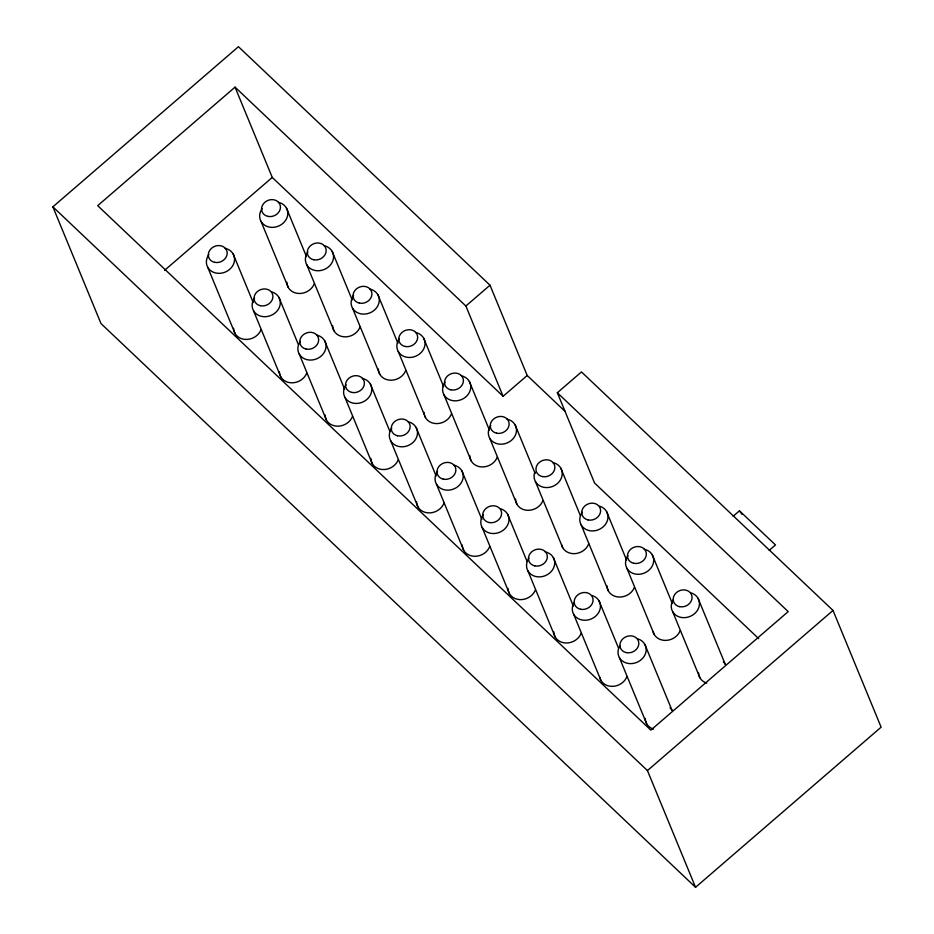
<?xml version="1.0" encoding="UTF-8"?>
<svg xmlns="http://www.w3.org/2000/svg" width="934" height="934" viewBox="0 0 934 934"><rect width="100%" height="100%" fill="white"/><g stroke="black" fill="none" stroke-linecap="round" stroke-linejoin="round"><path stroke-width="1.4" d="M758.7 638.646L594.573 483.03L557.353 392.747L581.473 371.93L833.011 610.439L881.124 727.166L695.55 887.3L100.989 323.561L52.876 206.834L238.45 46.7L490 285.209L527.208 375.491L565.058 411.38M527.208 375.491L503.099 396.296L465.879 306.013L235.041 87.142L97.696 205.667L650.846 730.131L788.191 611.607L557.353 392.747M164.571 270.346L272.261 177.425L235.041 87.142M465.879 306.013L490 285.209M733.178 516.233L739.471 510.805L775.489 544.954L769.196 550.383M695.55 887.3L647.437 770.573L833.011 610.439M272.261 177.425L503.099 396.296M52.876 206.834L647.437 770.573M739.471 510.805L741.993 514.342M698.06 598.332L725.309 664.424A14.372 12.375 -22.4 0 0 723.29 661.856M652.329 554.959L672.34 603.527M672.655 611.653L699.893 677.745M606.598 511.599L626.609 560.155M626.912 568.281L654.162 634.384M644.799 644.285L672.048 710.389A14.372 12.375 -22.4 0 0 670.028 707.82M560.855 468.238L580.318 515.451M581.182 524.92L608.419 591.012M599.068 600.924L618.53 648.138M619.382 657.606L646.632 723.71M515.124 424.865L535.135 473.433M535.439 481.559L562.688 547.651M553.325 557.563L573.348 606.119M573.651 614.245L600.901 680.337M469.382 381.504L489.404 430.072M489.708 438.186L516.946 504.29M507.594 514.19L527.056 561.404M527.92 570.884L555.158 636.976M423.651 338.143L443.662 386.699M443.977 394.825L471.215 460.917M461.863 470.829L481.874 519.386M482.178 527.512L509.427 593.615M377.92 294.782L397.931 343.338M398.234 351.464L425.484 417.556M416.12 427.468L436.143 476.025M436.447 484.151L463.684 550.243M332.177 251.409L352.2 299.977M352.503 308.092L379.741 374.195M370.389 384.096L389.852 431.31M390.704 440.79L417.953 506.882M286.446 208.048L306.457 256.605M306.761 264.731L334.01 330.834M324.647 340.735L344.669 389.303M344.973 397.417L372.211 463.521M261.03 221.37L288.267 287.462M278.916 297.374L298.378 344.588M299.242 354.056L326.48 420.16M233.185 254.013L253.196 302.569M253.499 310.695L280.749 376.787M207.768 267.334L235.006 333.426M443.954 503.146A14.372 12.375 -22.4 0 1 428.367 512.883A14.372 12.375 -22.4 0 1 416.564 501.686M653.531 729.092A14.372 12.375 -22.4 0 1 645.242 718.515M637.899 638.903A14.372 12.375 -22.4 0 1 644.764 655.283A14.372 12.375 -22.4 0 1 625.546 662.743A14.372 12.375 -22.4 0 1 619.814 645.919M706.793 683.128A14.372 12.375 -22.4 0 1 698.504 672.55M691.172 592.938A14.372 12.375 -22.4 0 1 698.025 609.33A14.372 12.375 -22.4 0 1 678.808 616.779A14.372 12.375 -22.4 0 1 673.075 599.955M261.018 329.69A14.372 12.375 -22.4 0 1 245.42 339.427A14.372 12.375 -22.4 0 1 233.617 328.231M225.141 248.327A14.372 12.375 -22.4 0 1 233.313 264.661A14.372 12.375 -22.4 0 1 213.559 272.319A14.372 12.375 -22.4 0 1 208.831 254.643M314.279 283.726A14.372 12.375 -22.4 0 1 298.693 293.474A14.372 12.375 -22.4 0 1 286.89 282.278M278.402 202.363A14.372 12.375 -22.4 0 1 286.575 218.696A14.372 12.375 -22.4 0 1 266.832 226.355A14.372 12.375 -22.4 0 1 262.104 208.691M626.901 676.601A14.372 12.375 -22.4 0 1 612.529 686.362A14.372 12.375 -22.4 0 1 599.745 677.313M592.168 595.542A14.372 12.375 -22.4 0 1 599.033 611.922A14.372 12.375 -22.4 0 1 579.804 619.37A14.372 12.375 -22.4 0 1 574.071 602.558M680.162 630.648A14.372 12.375 -22.4 0 1 665.79 640.397A14.372 12.375 -22.4 0 1 653.006 631.361M644.297 549.274A14.372 12.375 -22.4 0 1 652.469 565.619A14.372 12.375 -22.4 0 1 632.715 573.278A14.372 12.375 -22.4 0 1 627.987 555.602M581.17 633.24A14.372 12.375 -22.4 0 1 565.572 642.977A14.372 12.375 -22.4 0 1 553.769 631.781M545.293 551.877A14.372 12.375 -22.4 0 1 553.465 568.211A14.372 12.375 -22.4 0 1 533.711 575.869A14.372 12.375 -22.4 0 1 528.983 558.193M634.431 587.276A14.372 12.375 -22.4 0 1 618.833 597.024A14.372 12.375 -22.4 0 1 607.03 585.828M599.698 506.216A14.372 12.375 -22.4 0 1 606.364 522.947A14.372 12.375 -22.4 0 1 586.622 529.753A14.372 12.375 -22.4 0 1 582.244 512.241M535.427 589.879A14.372 12.375 -22.4 0 1 519.841 599.616A14.372 12.375 -22.4 0 1 508.038 588.42M500.694 508.808A14.372 12.375 -22.4 0 1 507.372 525.538A14.372 12.375 -22.4 0 1 487.63 532.357A14.372 12.375 -22.4 0 1 483.252 514.832M588.689 543.915A14.372 12.375 -22.4 0 1 574.328 553.675A14.372 12.375 -22.4 0 1 561.544 544.627M552.823 462.552A14.372 12.375 -22.4 0 1 561.451 477.823A14.372 12.375 -22.4 0 1 543.483 487.244A14.372 12.375 -22.4 0 1 534.855 471.974M489.696 546.518A14.372 12.375 -22.4 0 1 474.098 556.255A14.372 12.375 -22.4 0 1 462.295 545.059M453.819 465.144A14.372 12.375 -22.4 0 1 461.991 481.477A14.372 12.375 -22.4 0 1 442.237 489.136A14.372 12.375 -22.4 0 1 437.509 471.472M542.958 500.554A14.372 12.375 -22.4 0 1 527.371 510.291A14.372 12.375 -22.4 0 1 515.568 499.095M507.08 419.179A14.372 12.375 -22.4 0 1 515.253 435.524A14.372 12.375 -22.4 0 1 495.51 443.183A14.372 12.375 -22.4 0 1 490.782 425.507M306.749 373.051A14.372 12.375 -22.4 0 1 291.163 382.8A14.372 12.375 -22.4 0 1 279.359 371.604M272.016 291.992A14.372 12.375 -22.4 0 1 278.694 308.71A14.372 12.375 -22.4 0 1 258.952 315.529A14.372 12.375 -22.4 0 1 254.573 298.016M360.01 327.098A14.372 12.375 -22.4 0 1 344.424 336.835A14.372 12.375 -22.4 0 1 332.621 325.639M324.145 245.724A14.372 12.375 -22.4 0 1 332.317 262.069A14.372 12.375 -22.4 0 1 312.563 269.728A14.372 12.375 -22.4 0 1 307.835 252.052M352.492 416.424A14.372 12.375 -22.4 0 1 336.894 426.161A14.372 12.375 -22.4 0 1 325.09 414.965M316.614 335.049A14.372 12.375 -22.4 0 1 324.787 351.394A14.372 12.375 -22.4 0 1 305.033 359.041A14.372 12.375 -22.4 0 1 300.304 341.377M405.753 370.459A14.372 12.375 -22.4 0 1 390.155 380.196A14.372 12.375 -22.4 0 1 378.352 369M369.876 289.096A14.372 12.375 -22.4 0 1 378.048 305.43A14.372 12.375 -22.4 0 1 358.294 313.088A14.372 12.375 -22.4 0 1 353.566 295.413M398.223 459.785A14.372 12.375 -22.4 0 1 382.636 469.522A14.372 12.375 -22.4 0 1 370.833 458.325M362.345 378.422A14.372 12.375 -22.4 0 1 370.518 394.755A14.372 12.375 -22.4 0 1 350.775 402.414A14.372 12.375 -22.4 0 1 346.047 384.738M451.484 413.82A14.372 12.375 -22.4 0 1 437.731 423.557A14.372 12.375 -22.4 0 1 424.608 415.583M424.328 414.533A14.372 12.375 -22.4 0 1 424.094 412.373M415.618 332.457A14.372 12.375 -22.4 0 1 423.791 348.791A14.372 12.375 -22.4 0 1 404.037 356.449A14.372 12.375 -22.4 0 1 399.308 338.785M408.088 421.783A14.372 12.375 -22.4 0 1 416.26 438.116A14.372 12.375 -22.4 0 1 396.506 445.775A14.372 12.375 -22.4 0 1 391.778 428.099M497.227 457.193A14.372 12.375 -22.4 0 1 481.629 466.93A14.372 12.375 -22.4 0 1 469.825 455.734M461.349 375.818A14.372 12.375 -22.4 0 1 469.522 392.152A14.372 12.375 -22.4 0 1 449.768 399.81A14.372 12.375 -22.4 0 1 445.039 382.146M679.508 606.645A9.632 8.289 -22.4 0 0 691.919 595.939A9.632 8.289 -22.4 0 0 676.485 592.541A9.632 8.289 -22.4 0 0 679.508 606.645M626.235 652.609A9.632 8.289 -22.4 0 0 638.658 641.903A9.632 8.289 -22.4 0 0 623.211 638.506A9.632 8.289 -22.4 0 0 626.235 652.609M267.883 216.373A9.632 8.289 -22.4 0 0 280.293 205.667A9.632 8.289 -22.4 0 0 264.859 202.269A9.632 8.289 -22.4 0 0 267.883 216.373M214.622 262.326A9.632 8.289 -22.4 0 0 227.032 251.62A9.632 8.289 -22.4 0 0 211.598 248.222A9.632 8.289 -22.4 0 0 214.622 262.326M633.766 563.284A9.632 8.289 -22.4 0 0 646.176 552.578A9.632 8.289 -22.4 0 0 630.742 549.18A9.632 8.289 -22.4 0 0 633.766 563.284M580.504 609.248A9.632 8.289 -22.4 0 0 592.915 598.531A9.632 8.289 -22.4 0 0 577.481 595.145A9.632 8.289 -22.4 0 0 580.504 609.248M588.035 519.923A9.632 8.289 -22.4 0 0 600.445 509.217A9.632 8.289 -22.4 0 0 585.011 505.819A9.632 8.289 -22.4 0 0 588.035 519.923M534.773 565.876A9.632 8.289 -22.4 0 0 547.184 555.17A9.632 8.289 -22.4 0 0 531.75 551.772A9.632 8.289 -22.4 0 0 534.773 565.876M542.292 476.562A9.632 8.289 -22.4 0 0 554.703 465.844A9.632 8.289 -22.4 0 0 539.268 462.447A9.632 8.289 -22.4 0 0 542.292 476.562M489.031 522.515A9.632 8.289 -22.4 0 0 501.441 511.809A9.632 8.289 -22.4 0 0 486.007 508.411A9.632 8.289 -22.4 0 0 489.031 522.515M496.561 433.189A9.632 8.289 -22.4 0 0 508.972 422.483A9.632 8.289 -22.4 0 0 493.537 419.086A9.632 8.289 -22.4 0 0 496.561 433.189M443.3 479.154A9.632 8.289 -22.4 0 0 455.71 468.448A9.632 8.289 -22.4 0 0 440.276 465.05A9.632 8.289 -22.4 0 0 443.3 479.154M313.614 259.734A9.632 8.289 -22.4 0 0 326.024 249.028A9.632 8.289 -22.4 0 0 310.59 245.63A9.632 8.289 -22.4 0 0 313.614 259.734M260.353 305.698A9.632 8.289 -22.4 0 0 272.763 294.981A9.632 8.289 -22.4 0 0 257.329 291.595A9.632 8.289 -22.4 0 0 260.353 305.698M359.356 303.095A9.632 8.289 -22.4 0 0 371.767 292.389A9.632 8.289 -22.4 0 0 356.333 288.991A9.632 8.289 -22.4 0 0 359.356 303.095M306.095 349.059A9.632 8.289 -22.4 0 0 318.506 338.353A9.632 8.289 -22.4 0 0 303.071 334.956A9.632 8.289 -22.4 0 0 306.095 349.059M405.087 346.467A9.632 8.289 -22.4 0 0 417.498 335.75A9.632 8.289 -22.4 0 0 402.064 332.364A9.632 8.289 -22.4 0 0 405.087 346.467M351.826 392.42A9.632 8.289 -22.4 0 0 364.237 381.714A9.632 8.289 -22.4 0 0 348.802 378.317A9.632 8.289 -22.4 0 0 351.826 392.42M450.83 389.828A9.632 8.289 -22.4 0 0 463.241 379.122A9.632 8.289 -22.4 0 0 447.806 375.725A9.632 8.289 -22.4 0 0 450.83 389.828M397.557 435.793A9.632 8.289 -22.4 0 0 409.968 425.075A9.632 8.289 -22.4 0 0 394.533 421.678A9.632 8.289 -22.4 0 0 397.557 435.793"/></g></svg>
